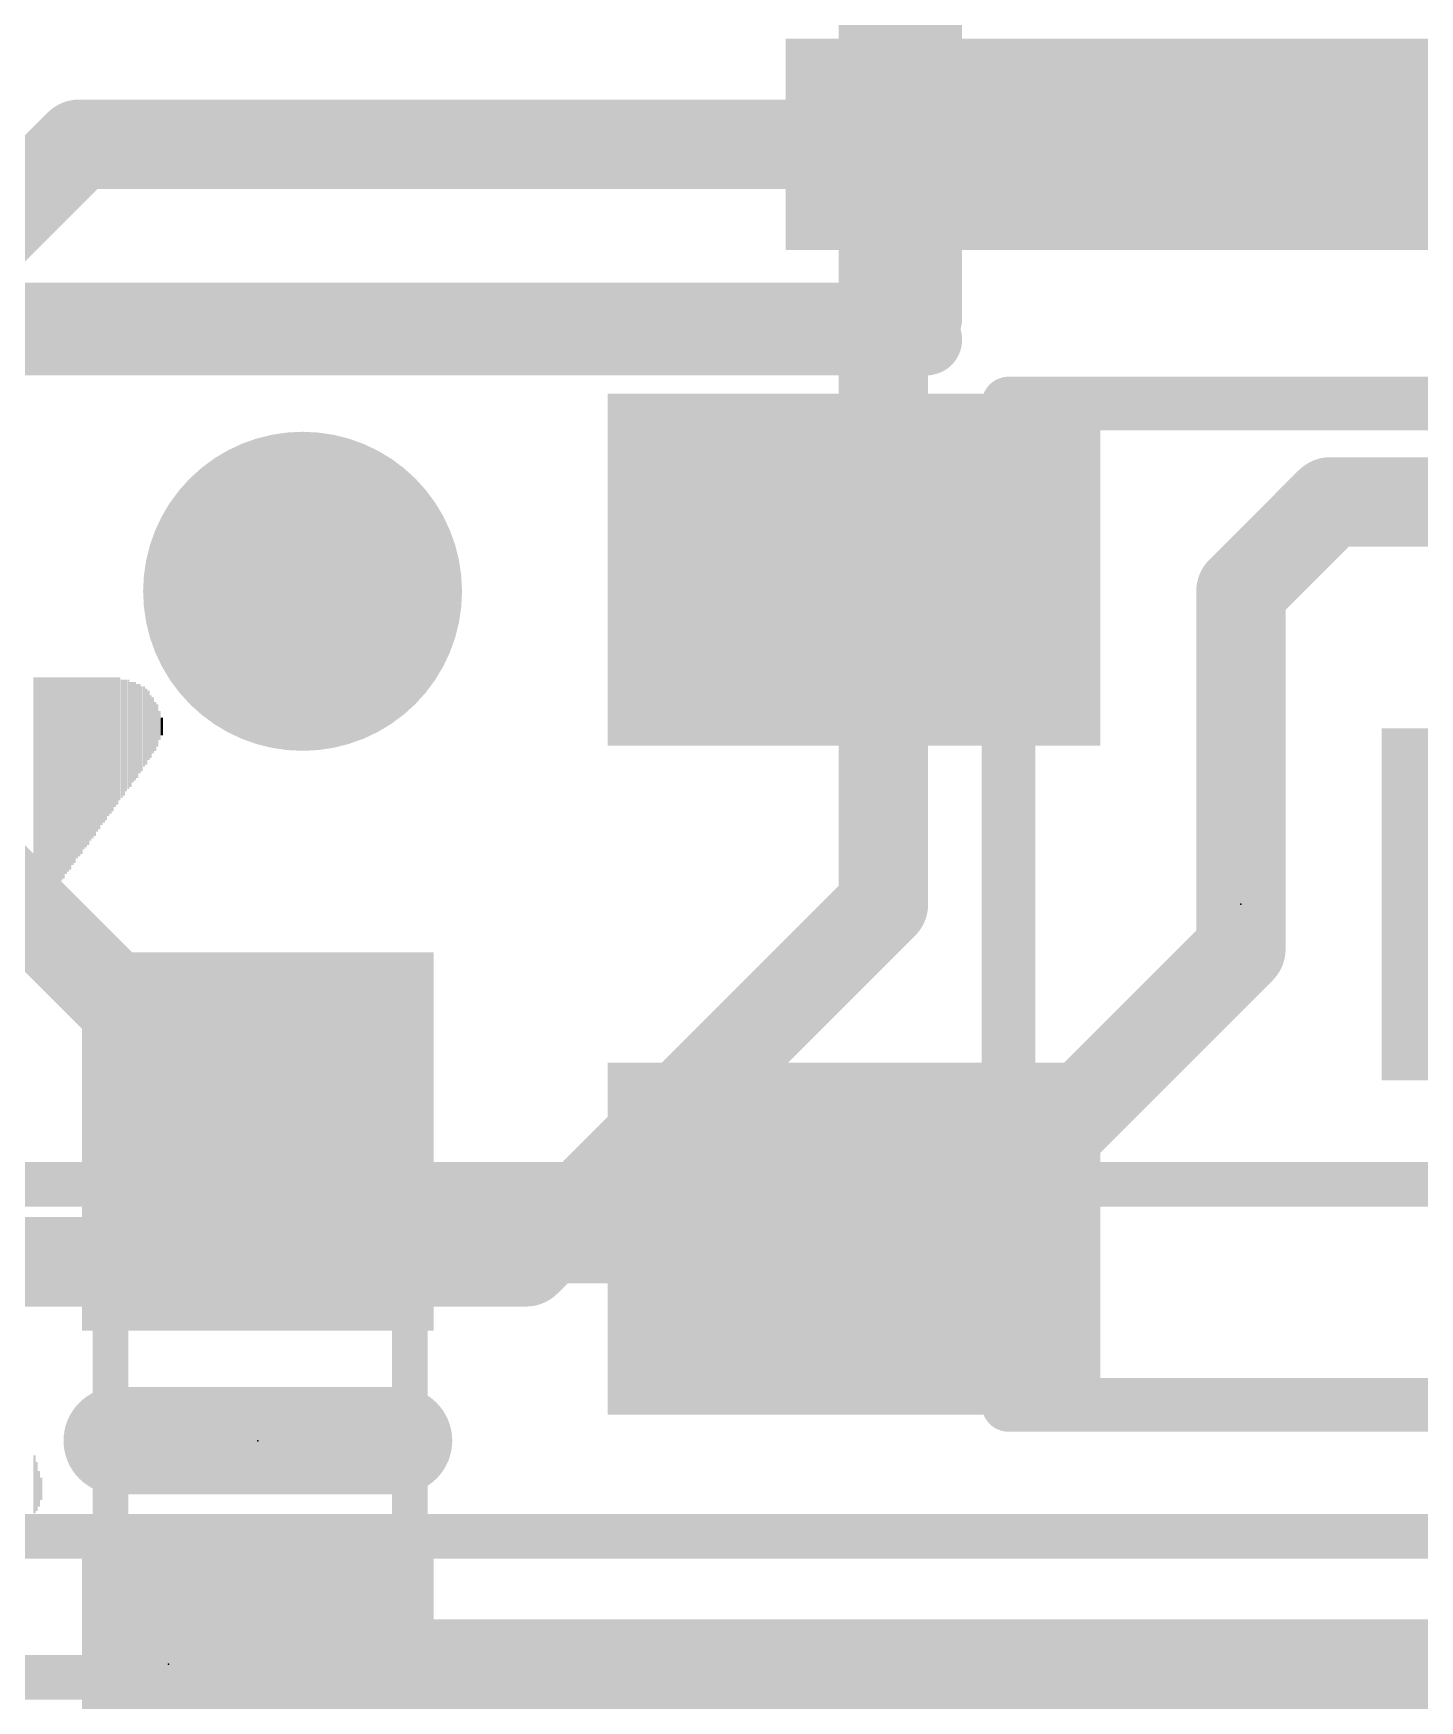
# Model space of a CAD drawing. Extents: x -17.3 to 47, y -18 to 22.9.
# Drawn here: x 19.428 to 23.368, y -4.041 to 0.696 of the extents above; entities that cross this region are included whole.
import ezdxf

# ---------------------------------------------------------------- set-up
doc = ezdxf.new("R2010")
doc.units = 0
for name, color, linetype in [('1', 12, 'CONTINUOUS'), ('16', 5, 'CONTINUOUS'), ('18', 110, 'CONTINUOUS'), ('21', 40, 'CONTINUOUS'), ('22', 6, 'CONTINUOUS'), ('23', 53, 'CONTINUOUS'), ('51', 253, 'CONTINUOUS')]:
    doc.layers.add(name, color=color, linetype=linetype)

# ---------------------------------------------------------------- blocks, each defined once
blk = doc.blocks.new('RECT')
blk.add_solid([(-0.5, -0.5), (0.5, -0.5), (-0.5, 0.5), (0.5, 0.5)])
blk = doc.blocks.new('ROUNDV')
at = {"const_width": 0.5}
blk.add_lwpolyline([(0, -0.25, 1), (0, 0.25, 1), (0, -0.25)], format="xyb", dxfattribs=at)

msp = doc.modelspace()

# ---------------------------------------------------------------- linework, layer by layer
at = {"layer": '1', "const_width": 0.254}
for points in [[(19.558, 0.381), (18.796, -0.381)], [(22.666, 0.381), (19.558, 0.381)], [(22.86, -0.889), (23.114, -0.635)], [(23.114, -0.635), (23.749, -0.635)], [(22.86, -1.905), (22.86, -0.889)], [(19.177, -1.563), (20.066, -2.452)], [(22.037, -2.728), (22.86, -1.905)], [(20.066, -2.452), (20.342, -2.728)], [(20.342, -2.728), (21.76, -2.728)], [(22.037, -2.728), (21.76, -2.728)], [(20.281, -3.937), (20.066, -4.152)], [(20.281, -3.937), (23.96, -3.937)]]:
    msp.add_lwpolyline(points, dxfattribs=at)
at = {"layer": '1', "const_width": 0.127}
for points in [[(19.558, 0.4445, 1), (19.558, 0.3175)], [(19.6029, 0.3361, 1), (19.5131, 0.4259)], [(22.666, 0.3175, 1), (22.666, 0.4445)], [(23.114, -0.5715, 1), (23.114, -0.6985)], [(23.1589, -0.6799, 1), (23.0691, -0.5901)], [(22.9235, -0.889, 1), (22.7965, -0.889)], [(22.8151, -0.8441, 1), (22.9049, -0.9339)], [(22.9049, -1.9499, 1), (22.8151, -1.8601)], [(22.7965, -1.905, 1), (22.9235, -1.905)], [(20.1109, -2.4071, 1), (20.0211, -2.4969)], [(20.0211, -2.4969, 1), (20.1109, -2.4071)], [(20.342, -2.6645, 1), (20.342, -2.7915)], [(21.76, -2.6645, 1), (21.76, -2.7915)], [(21.76, -2.7915, 1), (21.76, -2.6645)], [(22.037, -2.7915, 1), (22.037, -2.6645)], [(20.2971, -2.7729, 1), (20.3869, -2.6831)], [(21.9921, -2.6831, 1), (22.0819, -2.7729)], [(20.281, -3.8735, 1), (20.281, -4.0005)], [(20.3259, -3.9819, 1), (20.2361, -3.8921)]]:
    msp.add_lwpolyline(points, format="xyb", dxfattribs=at)
at = {"layer": '16', "const_width": 0.254}
for points in [[(21.844, -1.778), (21.844, 6.096)], [(20.828, -2.794), (21.844, -1.778)], [(18.288, -2.794), (20.828, -2.794)]]:
    msp.add_lwpolyline(points, dxfattribs=at)
at = {"layer": '16', "const_width": 0.127}
for points in [[(21.8889, -1.8229, 1), (21.7991, -1.7331)], [(21.7805, -1.778, 1), (21.9075, -1.778)], [(20.7831, -2.7491, 1), (20.8729, -2.8389)], [(20.828, -2.8575, 1), (20.828, -2.7305)]]:
    msp.add_lwpolyline(points, format="xyb", dxfattribs=at)
at = {"layer": '21'}
for points, const_width in [([(21.966, -0.174), (18.166, -0.174)], 0.2032), ([(20.466, -3.302), (19.666, -3.302)], 0.3048)]:
    msp.add_lwpolyline(points, dxfattribs=dict(at, const_width=const_width))
for points, const_width in [([(21.966, -0.2248, 1), (21.966, -0.1232)], 0.1016), ([(19.666, -3.2258, 1), (19.666, -3.3782)], 0.1524), ([(20.466, -3.3782, 1), (20.466, -3.2258)], 0.1524)]:
    msp.add_lwpolyline(points, format="xyb", dxfattribs=dict(at, const_width=const_width))
at = {"layer": '22', "const_width": 0.127}
for points in [[(3.484, -2.574), (28.384, -2.574)], [(-0.316, -3.574), (29.484, -3.574)], [(29.984, -3.974), (-1.016, -3.974)]]:
    msp.add_lwpolyline(points, dxfattribs=at)
at = {"layer": '23'}
for p in [(22.86, -1.778), (20.066, -3.302), (19.812, -3.937)]:
    msp.add_point(p, dxfattribs=at)
at = {"layer": '51'}
for points, const_width in [([(21.966, 9.766), (21.966, -0.114)], 0.2032), ([(21.966, -0.114), (18.666, -0.114)], 0.2032), ([(22.1996, -3.2004), (22.1996, -0.3556)], 0.1524), ([(22.1996, -0.3556), (23.5204, -0.3556)], 0.1524), ([(19.647, -2.946), (19.647, -3.658)], 0.1016), ([(20.498, -2.946), (20.498, -3.658)], 0.1016), ([(23.5204, -3.2004), (22.1996, -3.2004)], 0.1524)]:
    msp.add_lwpolyline(points, dxfattribs=dict(at, const_width=const_width))
for points, const_width in [([(21.966, -0.1648, 1), (21.966, -0.0632)], 0.1016), ([(21.9152, -0.114, 1), (22.0168, -0.114)], 0.1016), ([(22.2377, -0.3556, 1), (22.1615, -0.3556)], 0.0762), ([(22.1996, -0.3175, 1), (22.1996, -0.3937)], 0.0762), ([(19.6724, -2.946, 1), (19.6216, -2.946)], 0.0508), ([(20.5234, -2.946, 1), (20.4726, -2.946)], 0.0508), ([(22.1996, -3.1623, 1), (22.1996, -3.2385)], 0.0762), ([(22.1615, -3.2004, 1), (22.2377, -3.2004)], 0.0762), ([(19.6216, -3.658, 1), (19.6724, -3.658)], 0.0508), ([(20.4726, -3.658, 1), (20.5234, -3.658)], 0.0508)]:
    msp.add_lwpolyline(points, format="xyb", dxfattribs=dict(at, const_width=const_width))

# ---------------------------------------------------------------- block references
at = {"layer": '1', "xscale": 0.6, "yscale": 2.2, "rotation": 270}
msp.add_blockref('RECT', (22.666, 0.381), dxfattribs=at)
at = {"layer": '1', "yscale": 1.4, "rotation": 270}
for p in [(21.76, -0.828), (23.96, -1.778), (21.76, -2.728)]:
    msp.add_blockref('RECT', p, dxfattribs=at)
at = {"layer": '1', "xscale": 1.075, "rotation": 270}
for p in [(20.066, -2.452), (20.066, -4.152)]:
    msp.add_blockref('RECT', p, dxfattribs=at)
at = {"layer": '18', "xscale": 0.9064, "yscale": 0.9064}
msp.add_blockref('ROUNDV', (20.193, -0.889), dxfattribs=at)
msp.add_blockref('ROUNDV', (20.193, -0.889), dxfattribs=at)
at = {"layer": '21', "rotation": 90}
for p, xscale, yscale in [((19.431, -1.4732), 0.6794, 0.0064), ((19.4374, -1.4701), 0.6731, 0.0063), ((19.4437, -1.4668), 0.6667, 0.0064), ((19.4501, -1.4605), 0.654, 0.0063), ((19.4564, -1.4574), 0.6477, 0.0064), ((19.4627, -1.4542), 0.6413, 0.0063), ((19.4691, -1.4478), 0.6286, 0.0064), ((19.4755, -1.4446), 0.6223, 0.0063), ((19.4818, -1.4383), 0.6096, 0.0064), ((19.4882, -1.4351), 0.6032, 0.0063), ((19.4945, -1.432), 0.5969, 0.0064), ((19.5008, -1.4256), 0.5842, 0.0063), ((19.5072, -1.4224), 0.5778, 0.0064), ((19.5136, -1.4193), 0.5715, 0.0063), ((19.5199, -1.4129), 0.5588, 0.0064), ((19.5263, -1.4097), 0.5524, 0.0063), ((19.5326, -1.4065), 0.5461, 0.0064), ((19.5389, -1.4002), 0.5334, 0.0063), ((19.5453, -1.397), 0.527, 0.0064), ((19.5517, -1.3907), 0.5143, 0.0063), ((19.558, -1.3875), 0.508, 0.0064), ((19.5644, -1.3843), 0.5016, 0.0063), ((19.5707, -1.378), 0.4889, 0.0064), ((19.577, -1.3748), 0.4826, 0.0063), ((19.5834, -1.3716), 0.4762, 0.0064), ((19.5898, -1.3653), 0.4635, 0.0063), ((19.5961, -1.3621), 0.4572, 0.0064), ((19.6025, -1.3589), 0.4508, 0.0063), ((19.6088, -1.3526), 0.4381, 0.0064), ((19.6151, -1.3494), 0.4318, 0.0063), ((19.6215, -1.3431), 0.4191, 0.0064), ((19.6279, -1.3398), 0.4127, 0.0063), ((19.6342, -1.3367), 0.4064, 0.0064), ((19.6406, -1.3304), 0.3937, 0.0063), ((19.6469, -1.3272), 0.3873, 0.0064), ((19.6532, -1.324), 0.381, 0.0063), ((19.6596, -1.3176), 0.3683, 0.0064), ((19.666, -1.3145), 0.3619, 0.0063), ((19.6723, -1.3081), 0.3492, 0.0064), ((19.6787, -1.3081), 0.3366, 0.0063), ((19.685, -1.3049), 0.3302, 0.0064), ((19.6913, -1.2986), 0.3175, 0.0063), ((19.6977, -1.2954), 0.3112, 0.0064), ((19.7041, -1.2954), 0.2984, 0.0063), ((19.7104, -1.2891), 0.2857, 0.0064), ((19.7168, -1.2859), 0.2794, 0.0063), ((19.7231, -1.2859), 0.2667, 0.0064), ((19.7294, -1.2795), 0.254, 0.0063), ((19.7358, -1.2795), 0.2413, 0.0064), ((19.7422, -1.2732), 0.2286, 0.0063), ((19.7485, -1.2732), 0.2159, 0.0064), ((19.7549, -1.27), 0.1968, 0.0063), ((19.7612, -1.2732), 0.1778, 0.0064), ((19.7675, -1.27), 0.1588, 0.0063), ((19.7739, -1.2732), 0.1397, 0.0064), ((19.7803, -1.27), 0.1206, 0.0063), ((19.7866, -1.27), 0.0826, 0.0064), ((19.793, -1.2732), 0.0508, 0.0063), ((19.431, -3.4259), 0.1651, 0.0064), ((19.4374, -3.4322), 0.1397, 0.0063), ((19.4437, -3.4385), 0.1016, 0.0064), ((19.4501, -3.4386), 0.0635, 0.0063)]:
    msp.add_blockref('RECT', p, dxfattribs=dict(at, xscale=xscale, yscale=yscale))
at = {"layer": '51', "rotation": 270}
for p, xscale, yscale in [((22.616, 0.381), 0.49, 1.1), ((21.8567, -0.8382), 0.4572, 0.5842), ((20.0711, -2.7139), 0.5001, 0.95), ((21.8567, -2.7178), 0.4572, 0.5842), ((20.0711, -3.8822), 0.5001, 0.95)]:
    msp.add_blockref('RECT', p, dxfattribs=dict(at, xscale=xscale, yscale=yscale))

doc.saveas('drawing.dxf')
